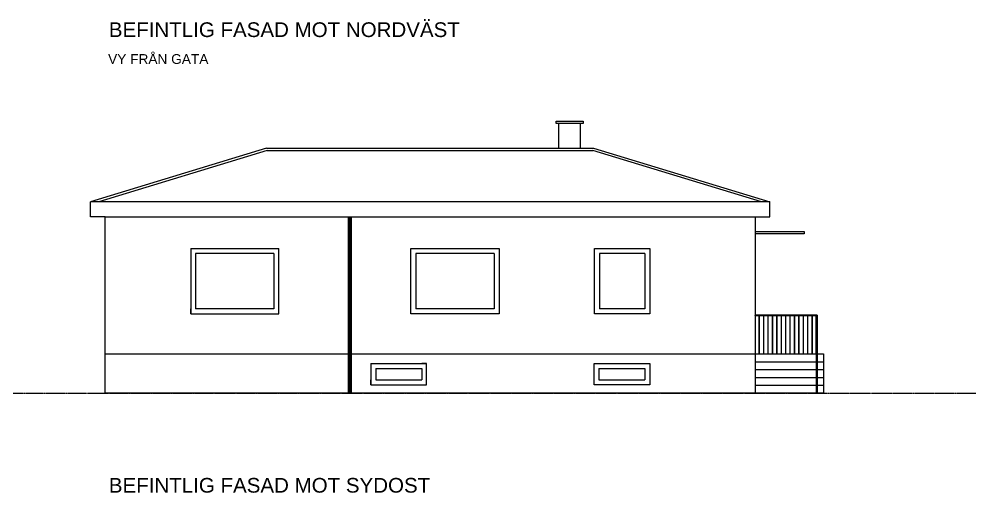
# Model space of a CAD drawing. Header units: millimetres. Extents: x -90687 to 89961, y -57823 to 169777.
# Drawn here: x -33981 to -14434, y -17757 to -8088 of the extents above; entities that cross this region are included whole.
import ezdxf

# ---------------------------------------------------------------- set-up
doc = ezdxf.new("R2010")
doc.units = ezdxf.units.MM
doc.linetypes.add('ACAD_ISO04W100', pattern=[30, 24, -3, 0, -3])
doc.linetypes.add('CENTER2', pattern=[28.575, 19.05, -3.175, 3.175, -3.175])
for name, color, linetype in [('Angivelser', 7, 'Continuous'), ('Förtydligande', 8, 'CENTER2'), ('Grundritningar', 1, 'Continuous'), ('Rörelsefogar', 1, 'CENTER2')]:
    doc.layers.add(name, color=color, linetype=linetype)
doc.styles.get("Standard").update_dxf_attribs({"font": 'Arial.ttf', "height": 170})

msp = doc.modelspace()

# ---------------------------------------------------------------- linework, layer by layer
at = {"layer": 'Förtydligande', "linetype": 'ACAD_ISO04W100', "lineweight": -3, "ltscale": 0.1}
msp.add_line((-50011.262, -15720.136), (-14434.085, -15720.136), dxfattribs=at)
at = {"layer": 'Grundritningar'}
for p, q in [((-23009.451, -10220.136), (-23009.451, -10170.136)), ((-23009.451, -10170.136), (-22459.451, -10170.136)), ((-22959.451, -10220.136), (-23009.451, -10220.136)), ((-22509.451, -10220.136), (-22959.451, -10220.136)), ((-22959.451, -10220.136), (-22959.451, -10720.136)), ((-22509.451, -10720.136), (-22509.451, -10220.136)), ((-22459.451, -10220.136), (-22509.451, -10220.136)), ((-22459.451, -10170.136), (-22459.451, -10220.136)), ((-28925.15, -10720.136), (-32525.15, -11820.136)), ((-28925.15, -10720.136), (-22245.15, -10720.136)), ((-22245.15, -10720.136), (-18645.15, -11820.136)), ((-28910.446, -10767.925), (-32354.045, -11820.136)), ((-28910.446, -10767.925), (-22259.451, -10768.047)), ((-18813.633, -11820.136), (-22259.451, -10768.047)), ((-32525.15, -12120.136), (-32525.15, -11820.136)), ((-18645.15, -11820.136), (-32525.15, -11820.136)), ((-18645.15, -12120.136), (-18645.15, -11820.136)), ((-32225.15, -12120.136), (-32525.15, -12120.136)), ((-32225.15, -12120.136), (-18945.15, -12120.136)), ((-32225.15, -14920.136), (-32225.15, -12120.136)), ((-18945.15, -12120.136), (-18945.15, -14920.136)), ((-18945.15, -12120.136), (-18645.15, -12120.136)), ((-18945.15, -12120.136), (-18945.15, -12420.136)), ((-18945.15, -12420.136), (-17945.15, -12420.136)), ((-17945.15, -12470.136), (-18945.15, -12470.136)), ((-17945.15, -12420.136), (-17945.15, -12470.136)), ((-30475.15, -12770.136), (-30475.15, -14100.136)), ((-30475.15, -12770.136), (-28675.15, -12770.136)), ((-30475.15, -12770.136), (-30475.15, -12870.136)), ((-30375.15, -12870.136), (-30375.15, -14000.136)), ((-28775.15, -12870.136), (-30375.15, -12870.136)), ((-28775.15, -12870.136), (-28775.15, -14000.136)), ((-28675.15, -14100.136), (-28675.15, -12770.136)), ((-25975.15, -14100.136), (-25975.15, -12770.136)), ((-25975.15, -12770.136), (-24175.15, -12770.136)), ((-25875.15, -12870.136), (-25875.15, -14000.136)), ((-24275.15, -12870.136), (-25875.15, -12870.136)), ((-24275.15, -12870.136), (-24275.15, -14000.136)), ((-24175.15, -12770.136), (-24175.15, -14100.136)), ((-22225.15, -14100.136), (-22225.15, -12770.136)), ((-22225.15, -12770.136), (-21095.15, -12770.136)), ((-22125.15, -12870.136), (-22125.15, -14000.136)), ((-21195.15, -12870.136), (-22125.15, -12870.136)), ((-21195.15, -12870.136), (-21195.15, -14000.136)), ((-21095.15, -12770.136), (-21095.15, -14100.136)), ((-30475.15, -14100.136), (-30475.15, -14000.136)), ((-28775.15, -14000.136), (-30375.15, -14000.136)), ((-24275.15, -14000.136), (-25875.15, -14000.136)), ((-21195.15, -14000.136), (-22125.15, -14000.136)), ((-30475.15, -14100.136), (-28675.15, -14100.136)), ((-24175.15, -14100.136), (-25975.15, -14100.136)), ((-21095.15, -14100.136), (-22225.15, -14100.136)), ((-18945.15, -14140.136), (-18945.15, -14130.136)), ((-17675.15, -14130.136), (-18945.15, -14130.136)), ((-18945.15, -14140.136), (-17695.15, -14140.136)), ((-18945.15, -14140.136), (-18865.15, -14140.136)), ((-18865.15, -14140.136), (-18865.15, -14920.136)), ((-18855.15, -14920.136), (-18855.15, -14140.136)), ((-18855.15, -14140.136), (-18775.15, -14140.136)), ((-18775.15, -14140.136), (-18775.15, -14920.136)), ((-18765.15, -14920.136), (-18765.15, -14140.136)), ((-18765.15, -14140.136), (-18685.15, -14140.136)), ((-18685.15, -14140.136), (-18685.15, -14920.136)), ((-18675.15, -14920.136), (-18675.15, -14140.136)), ((-18675.15, -14140.136), (-18595.15, -14140.136)), ((-18595.15, -14140.136), (-18595.15, -14920.136)), ((-18585.15, -14920.136), (-18585.15, -14140.136)), ((-18585.15, -14140.136), (-18505.15, -14140.136)), ((-18505.15, -14140.136), (-18505.15, -14920.136)), ((-18495.15, -14920.136), (-18495.15, -14140.136)), ((-18495.15, -14140.136), (-18415.15, -14140.136)), ((-18415.15, -14140.136), (-18415.15, -14920.136)), ((-18405.15, -14920.136), (-18405.15, -14140.136)), ((-18405.15, -14140.136), (-18325.15, -14140.136)), ((-18325.15, -14140.136), (-18325.15, -14920.136)), ((-18315.15, -14920.136), (-18315.15, -14140.136)), ((-18315.15, -14140.136), (-18235.15, -14140.136)), ((-18235.15, -14140.136), (-18235.15, -14920.136)), ((-18225.15, -14920.136), (-18225.15, -14140.136)), ((-18225.15, -14140.136), (-18145.15, -14140.136)), ((-18145.15, -14140.136), (-18145.15, -14920.136)), ((-18135.15, -14920.136), (-18135.15, -14140.136)), ((-18135.15, -14140.136), (-18055.15, -14140.136)), ((-18055.15, -14140.136), (-18055.15, -14920.136)), ((-18045.15, -14920.136), (-18045.15, -14140.136)), ((-18045.15, -14140.136), (-17965.15, -14140.136)), ((-17965.15, -14140.136), (-17965.15, -14920.136)), ((-17955.15, -14920.136), (-17955.15, -14140.136)), ((-17955.15, -14140.136), (-17875.15, -14140.136)), ((-17875.15, -14140.136), (-17875.15, -14920.136)), ((-17865.15, -14920.136), (-17865.15, -14140.136)), ((-17865.15, -14140.136), (-17785.15, -14140.136)), ((-17785.15, -14140.136), (-17785.15, -14920.136)), ((-17775.15, -14920.136), (-17775.15, -14140.136)), ((-17695.15, -14920.136), (-17695.15, -14140.136)), ((-17675.15, -14130.136), (-17675.15, -15720.136)), ((-32225.15, -15720.136), (-32225.15, -14920.136)), ((-32225.15, -14920.136), (-18945.15, -14920.136)), ((-18945.15, -14920.136), (-18945.15, -15720.136)), ((-18945.15, -14920.136), (-18945.15, -15120.136)), ((-18945.15, -14920.136), (-17545.15, -14920.136)), ((-18865.15, -14920.136), (-18855.15, -14920.136)), ((-18775.15, -14920.136), (-18765.15, -14920.136)), ((-18685.15, -14920.136), (-18675.15, -14920.136)), ((-18595.15, -14920.136), (-18585.15, -14920.136)), ((-18505.15, -14920.136), (-18495.15, -14920.136)), ((-18415.15, -14920.136), (-18405.15, -14920.136)), ((-18325.15, -14920.136), (-18315.15, -14920.136)), ((-18235.15, -14920.136), (-18225.15, -14920.136)), ((-18145.15, -14920.136), (-18135.15, -14920.136)), ((-18055.15, -14920.136), (-18045.15, -14920.136)), ((-17965.15, -14920.136), (-17955.15, -14920.136)), ((-17875.15, -14920.136), (-17865.15, -14920.136)), ((-17785.15, -14920.136), (-17775.15, -14920.136)), ((-17695.15, -14920.136), (-17695.15, -15720.136)), ((-17545.15, -14920.136), (-17545.15, -15720.136)), ((-26795.15, -15120.136), (-26795.15, -15550.136)), ((-26795.15, -15120.136), (-25655.15, -15120.136)), ((-26795.15, -15120.136), (-26795.15, -15220.136)), ((-26795.15, -15120.136), (-26695.15, -15120.136)), ((-26695.15, -15220.136), (-25755.15, -15220.136)), ((-26695.15, -15220.136), (-26695.15, -15450.136)), ((-25655.15, -15120.136), (-25755.15, -15120.136)), ((-25755.15, -15220.136), (-25755.15, -15450.136)), ((-25655.15, -15550.136), (-25655.15, -15120.136)), ((-22235.15, -15550.136), (-22235.15, -15120.136)), ((-22235.15, -15120.136), (-21095.15, -15120.136)), ((-22135.15, -15220.136), (-21195.15, -15220.136)), ((-22135.15, -15220.136), (-22135.15, -15450.136)), ((-21195.15, -15220.136), (-21195.15, -15450.136)), ((-21095.15, -15120.136), (-21095.15, -15550.136)), ((-18945.15, -15080.136), (-17545.15, -15080.136)), ((-18945.15, -15240.136), (-17545.15, -15240.136)), ((-18945.15, -15400.136), (-17545.15, -15400.136)), ((-26795.15, -15550.136), (-26795.15, -15450.136)), ((-26795.15, -15550.136), (-25655.15, -15550.136)), ((-26695.15, -15450.136), (-25755.15, -15450.136)), ((-21095.15, -15550.136), (-22235.15, -15550.136)), ((-22135.15, -15450.136), (-21195.15, -15450.136)), ((-18945.15, -15560.136), (-17545.15, -15560.136)), ((-18945.15, -15720.136), (-32225.15, -15720.136)), ((-27225.15, -15720.136), (-27235.15, -15720.136)), ((-17545.15, -15720.136), (-18945.15, -15720.136))]:
    msp.add_line(p, q, dxfattribs=at)
at = {"layer": 'Rörelsefogar', "lineweight": 211, "ltscale": 0.1}
msp.add_line((-27225.15, -12120.136), (-27225.15, -15720.136), dxfattribs=at)

# ---------------------------------------------------------------- texts
at = {"layer": 'Angivelser'}
for s, height, p in [('BEFINTLIG FASAD MOT NORDVÄST', 300, (-32148.288, -8453.168)), ('VY FRÅN GATA', 200, (-32163.122, -9002.162)), ('BEFINTLIG FASAD MOT SYDOST', 300, (-32148.151, -17753.168))]:
    msp.add_text(s, height=height, dxfattribs=at).set_placement(p)

doc.saveas('drawing.dxf')
